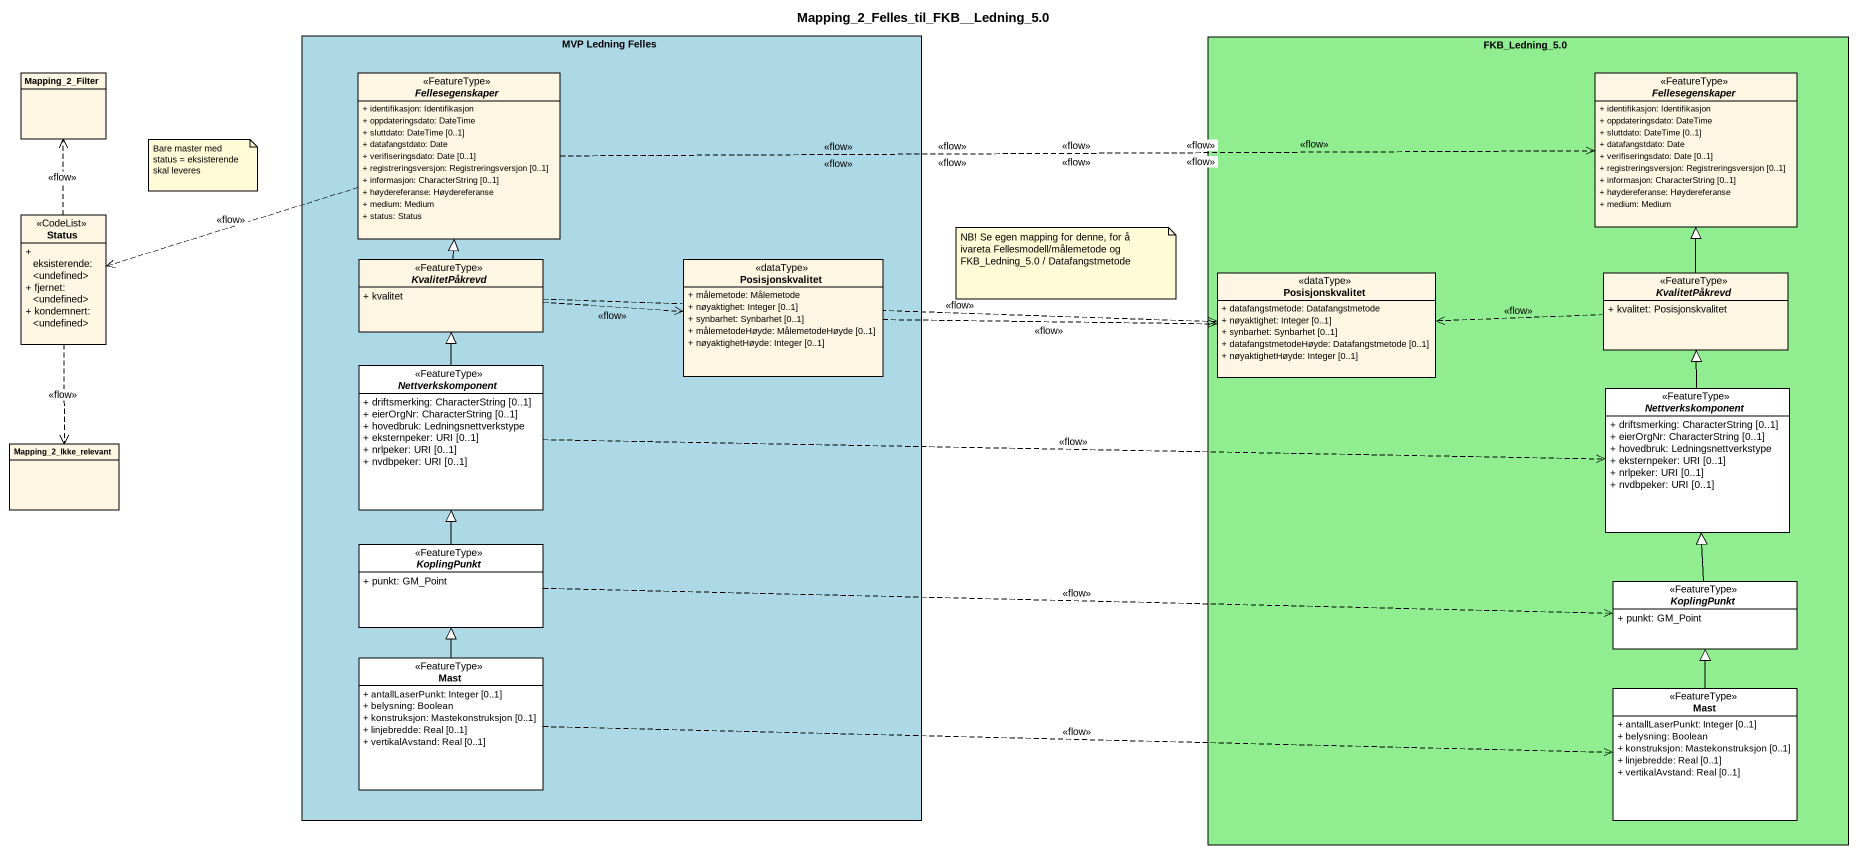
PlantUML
@startuml
title Mapping_2_Felles_til_FKB__Ledning_5.0
hide circle
hide empty members
skinparam classAttributeIconSize 0
class Mapping_2_Filter
rectangle "MVP Ledning Felles" as MVP_Ledning_Felles #ADD8E6 {
  abstract class Fellesegenskaper <<FeatureType>> {
    + identifikasjon: Identifikasjon
    + oppdateringsdato: DateTime
    + sluttdato: DateTime [0..1]
    + datafangstdato: Date
    + verifiseringsdato: Date [0..1]
    + registreringsversjon: Registreringsversjon [0..1]
    + informasjon: CharacterString [0..1]
    + høydereferanse: Høydereferanse
    + medium: Medium
    + status: Status
  }
  abstract class KvalitetPåkrevd <<FeatureType>> {
    + kvalitet
  }
  class Posisjonskvalitet <<dataType>> {
    + målemetode: Målemetode
    + nøyaktighet: Integer [0..1]
    + synbarhet: Synbarhet [0..1]
    + målemetodeHøyde: MålemetodeHøyde [0..1]
    + nøyaktighetHøyde: Integer [0..1]
  }
  abstract class Nettverkskomponent <<FeatureType>> #FFFFFF {
    + driftsmerking: CharacterString [0..1]
    + eierOrgNr: CharacterString [0..1]
    + hovedbruk: Ledningsnettverkstype
    + eksternpeker: URI [0..1]
    + nrlpeker: URI [0..1]
    + nvdbpeker: URI [0..1]
  }
  abstract class KoplingPunkt <<FeatureType>> #FFFFFF {
    + punkt: GM_Point
  }
  class Mast <<FeatureType>> #FFFFFF {
    + antallLaserPunkt: Integer [0..1]
    + belysning: Boolean
    + konstruksjon: Mastekonstruksjon [0..1]
    + linjebredde: Real [0..1]
    + vertikalAvstand: Real [0..1]
  }
}
rectangle "FKB_Ledning_5.0" as FKB_Ledning_5_0 #90EE90 {
  abstract class "Fellesegenskaper" as Fellesegenskaper_2 <<FeatureType>> {
    + identifikasjon: Identifikasjon
    + oppdateringsdato: DateTime
    + sluttdato: DateTime [0..1]
    + datafangstdato: Date
    + verifiseringsdato: Date [0..1]
    + registreringsversjon: Registreringsversjon [0..1]
    + informasjon: CharacterString [0..1]
    + høydereferanse: Høydereferanse
    + medium: Medium
  }
  class "Posisjonskvalitet" as Posisjonskvalitet_2 <<dataType>> {
    + datafangstmetode: Datafangstmetode
    + nøyaktighet: Integer [0..1]
    + synbarhet: Synbarhet [0..1]
    + datafangstmetodeHøyde: Datafangstmetode [0..1]
    + nøyaktighetHøyde: Integer [0..1]
  }
  abstract class "KvalitetPåkrevd" as KvalitetPåkrevd_2 <<FeatureType>> {
    + kvalitet: Posisjonskvalitet
  }
  abstract class "Nettverkskomponent" as Nettverkskomponent_2 <<FeatureType>> #FFFFFF {
    + driftsmerking: CharacterString [0..1]
    + eierOrgNr: CharacterString [0..1]
    + hovedbruk: Ledningsnettverkstype
    + eksternpeker: URI [0..1]
    + nrlpeker: URI [0..1]
    + nvdbpeker: URI [0..1]
  }
  abstract class "KoplingPunkt" as KoplingPunkt_2 <<FeatureType>> #FFFFFF {
    + punkt: GM_Point
  }
  class "Mast" as Mast_2 <<FeatureType>> #FFFFFF {
    + antallLaserPunkt: Integer [0..1]
    + belysning: Boolean
    + konstruksjon: Mastekonstruksjon [0..1]
    + linjebredde: Real [0..1]
    + vertikalAvstand: Real [0..1]
  }
}
class Status <<CodeList>> {
  + eksisterende: <undefined>
  + fjernet: <undefined>
  + kondemnert: <undefined>
}
class Mapping_2_Ikke_relevant
Fellesegenskaper .right.> Fellesegenskaper_2 : <<flow>>
Fellesegenskaper .right.> Fellesegenskaper_2 : <<flow>>
Fellesegenskaper .right.> Fellesegenskaper_2 : <<flow>>
Fellesegenskaper .right.> Fellesegenskaper_2 : <<flow>>
Fellesegenskaper .right.> Fellesegenskaper_2 : <<flow>>
Fellesegenskaper .right.> Fellesegenskaper_2 : <<flow>>
Fellesegenskaper .right.> Fellesegenskaper_2 : <<flow>>
Fellesegenskaper .right.> Fellesegenskaper_2 : <<flow>>
Fellesegenskaper .right.> Fellesegenskaper_2 : <<flow>>
Fellesegenskaper .left.> Status : <<flow>>
Status .up.> Mapping_2_Filter : <<flow>>
Status ..> Mapping_2_Ikke_relevant : <<flow>>
KvalitetPåkrevd -up-|> Fellesegenskaper
KvalitetPåkrevd .right.> Posisjonskvalitet : <<flow>>
KvalitetPåkrevd .right.> Posisjonskvalitet_2 : <<flow>>
Posisjonskvalitet .right.> Posisjonskvalitet_2 : <<flow>>
KvalitetPåkrevd_2 -up-|> Fellesegenskaper_2
KvalitetPåkrevd_2 .left.> Posisjonskvalitet_2 : <<flow>>
Nettverkskomponent -up-|> KvalitetPåkrevd
Nettverkskomponent .right.> Nettverkskomponent_2 : <<flow>>
Nettverkskomponent_2 -up-|> KvalitetPåkrevd_2
KoplingPunkt -up-|> Nettverkskomponent
KoplingPunkt .right.> KoplingPunkt_2 : <<flow>>
KoplingPunkt_2 -up-|> Nettverkskomponent_2
Mast -up-|> KoplingPunkt
Mast .right.> Mast_2 : <<flow>>
Mast_2 -up-|> KoplingPunkt_2
note as N1
  Bare master med status = eksisterende skal leveres
end note
note as N2
  NB! Se egen mapping for denne, for å ivareta Fellesmodell/målemetode og FKB_Ledning_5.0 / Datafangstmetode
end note
@enduml
